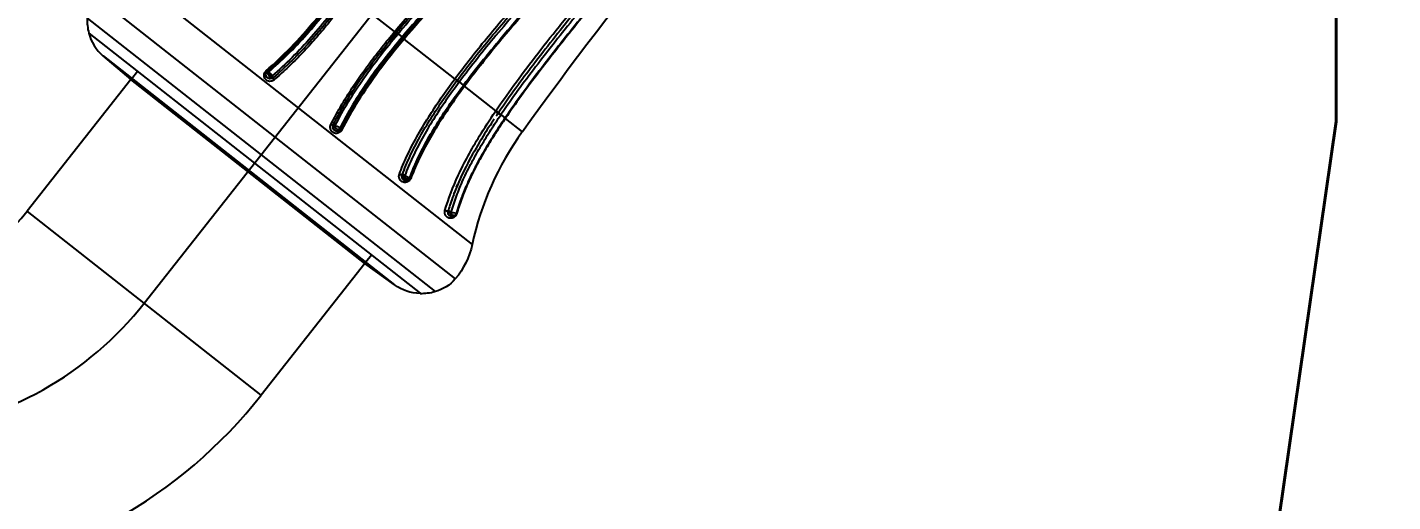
# Model space of a CAD drawing. Header units: millimetres. Extents: x 1145859089 to 1147511753, y -1047484727 to -1047247487.
# Drawn here: x 1146994758.3 to 1146994914.2, y -1047434173.3 to -1047434119.1 of the extents above; entities that cross this region are included whole.
import ezdxf
from ezdxf.xclip import XClip

# ---------------------------------------------------------------- set-up
doc = ezdxf.new("R2010")
doc.units = ezdxf.units.MM
doc.header["$LTSCALE"] = 100
doc.header["$MEASUREMENT"] = 0
doc.header["$XCLIPFRAME"] = 2
doc.linetypes.add('단지배치도$0$CENTER', pattern=[31, 30, -0.5, 0, -0.5])
doc.layers.get('0').update_dxf_attribs({"linetype": 'CONTINUOUS'})
for name, color, linetype in [('XREF', 135, 'CONTINUOUS'), ('단지배치도$0$S240910', 33, 'CONTINUOUS'), ('단지배치도$0$W240910', 135, 'CONTINUOUS')]:
    doc.layers.add(name, color=color, linetype=linetype)
doc.styles.add('단지배치도$0$WS1', font='romans.shx', dxfattribs={"width": 0.8, "bigfont": 'whgtxt.shx'})

# ---------------------------------------------------------------- blocks, each defined once
blk = doc.blocks.new('단지배치도$0$zw$9902')
at = {"layer": '단지배치도$0$W240910', "linetype": '단지배치도$0$CENTER', "ltscale": 20}
blk.add_line((65032.43, -62781.32), (65324.2, -62410.3), dxfattribs=at)
at = {"layer": '단지배치도$0$W240910', "linetype": 'ByBlock', "ltscale": 20}
for p, q in [((65030.11, -62743.35), (65069.88, -62774.62)), ((65026.76, -62746.14), (65067.95, -62778.53)), ((65061.02, -62750.27), (65055.86, -62746.21)), ((65025.89, -62748.74), (65065.63, -62779.99)), ((65061.02, -62750.27), (65061.04, -62750.25)), ((65026.09, -62750.44), (65063.93, -62780.19)), ((65061.41, -62750.52), (65061.42, -62750.53)), ((65061.87, -62750.92), (65061.88, -62750.9)), ((65067.89, -62755.68), (65062.11, -62751.13)), ((65027.71, -62753.05), (65030.91, -62755.75)), ((65027.72, -62753.05), (65061.01, -62779.23)), ((65031, -62755.63), (65031.65, -62754.81)), ((65030.91, -62755.75), (65019.07, -62770.81)), ((65057.63, -62776.77), (65030.91, -62755.75)), ((65067.88, -62755.7), (65067.89, -62755.68)), ((65068.13, -62755.88), (65068.15, -62755.85)), ((65068.41, -62756.03), (65068.38, -62756.06)), ((65068.41, -62756.02), (65068.42, -62756.04)), ((65068.87, -62756.42), (65068.88, -62756.4)), ((65068.88, -62756.4), (65068.89, -62756.4)), ((65068.95, -62756.45), (65068.93, -62756.47)), ((65068.93, -62756.47), (65068.93, -62756.47)), ((65068.93, -62756.47), (65068.93, -62756.47)), ((65072.56, -62759.35), (65068.98, -62756.53)), ((65077.12, -62755.39), (65076.91, -62755.66)), ((65072.53, -62759.4), (65072.56, -62759.35)), ((65072.83, -62759.6), (65072.86, -62759.56)), ((65073.16, -62759.76), (65073.13, -62759.81)), ((65073.16, -62759.76), (65073.18, -62759.78)), ((65073.68, -62760.17), (65073.66, -62760.21)), ((65073.66, -62760.21), (65075.6, -62761.74)), ((65045.79, -62791.83), (65019.07, -62770.81)), ((65057.63, -62776.77), (65045.79, -62791.83)), ((65061.01, -62779.23), (65057.63, -62776.77)), ((65058.37, -62775.83), (65057.73, -62776.65))]:
    blk.add_line(p, q, dxfattribs=at)
for centre, radius, start, end in [((65489.72, -63059.67), 510.15, 137.8894, 144.2669), ((65032.56, -62748.82), 6.67, 179.3121, 194.0621), ((62502.61, -66007.73), 4142.09, 51.84702, 51.8473), ((62506.76, -66005.8), 4138, 51.87539, 51.87567), ((62506.42, -66002.95), 4135.97, 51.84704, 51.84732), ((62510.36, -66001.29), 4132.23, 51.87542, 51.8757), ((62510.23, -65998.18), 4129.87, 51.84705, 51.84733), ((62512.89, -65998.13), 4128.18, 51.87542, 51.8757), ((62513.81, -65993.68), 4124.11, 51.84707, 51.84735), ((62517.53, -65992.29), 4120.72, 51.87547, 51.87575), ((62517.39, -65989.19), 4118.37, 51.84708, 51.84736), ((62519.28, -65986.82), 4115.34, 51.84708, 51.84736), ((62522.57, -65985.96), 4112.64, 51.8755, 51.87578), ((62522.04, -65983.38), 4110.93, 51.84711, 51.84739), ((62524.1, -65980.78), 4107.61, 51.84709, 51.84737), ((62533.8, -65971.76), 4094.53, 51.87556, 51.87584), ((62527.27, -65976.81), 4102.53, 51.84712, 51.8474), ((62514.23, -65993.45), 4123.67, 51.84714, 51.84742), ((62537.54, -65967.09), 4088.55, 51.87556, 51.87584), ((62583.88, -65904.85), 4010.97, 51.84708, 51.84736), ((62524.14, -65980.94), 4107.71, 51.84721, 51.84749), ((62363.03, -66189.61), 4371.34, 51.87608, 51.87634), ((62578.16, -65912.21), 4020.3, 51.84693, 51.84722), ((62930.99, -65463.06), 3449.14, 51.84627, 51.84661), ((62428.36, -66103.11), 4262.96, 51.84811, 51.84837), ((58140.46, -71572.83), 11213.06, 51.883891, 51.883981), ((62896.57, -65506.74), 3504.75, 51.84399, 51.84436), ((63126.45, -65214.87), 3133.22, 51.85144, 51.85207), ((59885.01, -69342.88), 8381.78, 51.856399, 51.856711), ((65046.82, -62755.18), 0.5, 130.1826, 310.1854), ((65222.06, -62561.28), 248.06, 231.7322, 231.7369), ((65221.73, -62561.72), 247.51, 231.7322, 231.7369), ((65221.25, -62562.37), 246.71, 231.732, 231.7368), ((65220.83, -62562.74), 246.15, 231.7601, 231.7649), ((65220.51, -62563.37), 245.46, 231.7319, 231.7367), ((65220.01, -62563.84), 244.79, 231.76, 231.7648), ((65219.68, -62564.29), 244.22, 231.76, 231.7648), ((65219.22, -62564.92), 243.44, 231.7599, 231.7647), ((65218.78, -62565.31), 242.86, 231.7882, 231.7929), ((65218.45, -62565.95), 242.16, 231.7598, 231.7646), ((65217.98, -62566.39), 241.52, 231.7881, 231.7929), ((65217.66, -62566.83), 240.98, 231.7881, 231.7929), ((65217.22, -62567.42), 240.24, 231.788, 231.7929), ((65216.56, -62568.29), 239.15, 231.788, 231.7928), ((65216.45, -62568.47), 238.95, 231.788, 231.7928), ((65216.87, -62567.78), 239.75, 231.8164, 231.8212), ((65215.43, -62569.83), 237.25, 231.7879, 231.7928), ((65212.33, -62573.62), 232.35, 231.8163, 231.8213), ((65215.45, -62569.67), 237.38, 231.8164, 231.8212), ((65224.59, -62558.09), 252.13, 231.8166, 231.8211), ((65211.68, -62574.35), 231.37, 231.8447, 231.8497), ((65191.24, -62600.57), 198.13, 231.8158, 231.8218), ((65219.69, -62564.21), 244.29, 231.8461, 231.8507), ((65465.51, -62251.27), 642.24, 231.85077, 231.85233), ((65192.52, -62598.89), 200.24, 231.8411, 231.8476), ((65178.95, -62616.17), 178.27, 231.8465, 231.8576), ((65362.58, -62382.21), 475.68, 231.8669, 231.8723), ((65065.48, -62760.78), 5.52, 52.0683, 52.1843), ((65067.78, -62757.84), 1.78, 51.8429, 52.0122), ((65067.73, -62757.91), 1.88, 51.9638, 52.2201), ((65066.52, -62759.41), 3.82, 51.7818, 51.8559), ((65066.64, -62759.28), 3.65, 51.7808, 51.8569), ((65066.77, -62759.1), 3.42, 51.6586, 51.7383), ((65066.04, -62760.02), 4.58, 51.5006, 51.5494), ((65068.06, -62757.48), 1.33, 51.3348, 51.5251), ((65067.77, -62757.86), 1.81, 51.6166, 51.7508), ((65066.96, -62758.86), 3.12, 51.6527, 51.7379), ((65067.13, -62758.64), 2.85, 51.3939, 51.4849), ((65067.29, -62758.44), 2.59, 51.3787, 51.4758), ((65068.05, -62757.5), 1.35, 51.1795, 51.3563), ((65068.24, -62757.27), 1.06, 50.9623, 51.1676), ((65068.1, -62757.44), 1.28, 51.0019, 51.1779), ((65067.44, -62758.26), 2.35, 51.3642, 51.4683), ((65067.59, -62758.06), 2.1, 51.0674, 51.1796), ((65067.74, -62757.88), 1.87, 51.0365, 51.158), ((65068.49, -62756.96), 0.66, 50.109, 50.3947), ((65068.41, -62757.05), 0.777, 50.3702, 50.626), ((65068.34, -62757.14), 0.894, 50.6032, 50.8371), ((65068.56, -62756.88), 0.549, 49.8148, 50.1395), ((65067.88, -62757.71), 1.65, 50.8506, 50.9826), ((65068.01, -62757.55), 1.45, 50.8048, 50.9493), ((65068.13, -62757.4), 1.25, 50.4188, 50.5774), ((65068.78, -62756.63), 0.221, 48.311, 48.9123), ((65068.73, -62756.68), 0.288, 48.6356, 49.1422), ((65068.68, -62756.74), 0.362, 49.0775, 49.508), ((65068.63, -62756.8), 0.448, 49.6706, 50.0442), ((65068.84, -62756.56), 0.122, 46.8993, 47.8041), ((65068.81, -62756.59), 0.167, 47.424, 48.1571), ((65068.24, -62757.26), 1.07, 50.3379, 50.5139), ((65068.35, -62757.14), 0.909, 50.2473, 50.4433), ((65068.44, -62757.02), 0.763, 49.754, 49.9742), ((65068.53, -62756.92), 0.63, 49.5896, 49.837), ((65068.93, -62756.47), 0.000478, 353.9309, 37.8873), ((65068.93, -62756.47), 0.00159, 20.0159, 39.2148), ((65068.93, -62756.48), 0.00471, 31.2832, 40.0254), ((65068.92, -62756.48), 0.0105, 37.2894, 42.2467), ((65068.91, -62756.49), 0.0206, 40.9027, 43.9808), ((65068.9, -62756.5), 0.0356, 42.8788, 44.9925), ((65068.89, -62756.51), 0.0573, 44.6359, 46.1548), ((65068.87, -62756.53), 0.0848, 45.8934, 47.0533), ((65068.61, -62756.83), 0.509, 49.4212, 49.7073), ((65068.68, -62756.74), 0.397, 48.7022, 49.039), ((65068.73, -62756.68), 0.316, 48.6689, 49.0561), ((65068.77, -62756.64), 0.257, 47.7311, 48.1595), ((65068.82, -62756.58), 0.175, 47.2134, 47.7797), ((65068.87, -62756.52), 0.103, 46.1331, 46.9798), ((65068.88, -62756.51), 0.0861, 45.2372, 46.1072), ((65068.84, -62756.56), 0.157, 45.2229, 45.6168), ((65068.92, -62756.47), 0.0318, 40.6076, 42.312), ((65068.94, -62756.46), 0.00819, 30.7453, 36.8529), ((65068.94, -62756.46), 0.00597, 21.545, 29.5753), ((65247.55, -62539.14), 281.22, 231.6801, 231.6843), ((65246.15, -62540.74), 279.1, 231.7071, 231.7114), ((65244.98, -62542.24), 277.2, 231.7069, 231.7112), ((65243.69, -62543.92), 275.08, 231.7065, 231.7109), ((65242.45, -62545.53), 273.05, 231.7063, 231.7106), ((65241.24, -62547.09), 271.08, 231.706, 231.7104), ((65239.92, -62548.59), 269.07, 231.7334, 231.7378), ((65238.84, -62550.21), 267.14, 231.7054, 231.7098), ((65237.51, -62551.72), 265.13, 231.733, 231.7374), ((65236.31, -62553.28), 263.16, 231.7328, 231.7373), ((65235.05, -62554.9), 261.11, 231.7325, 231.737), ((65233.95, -62556.13), 259.46, 231.7604, 231.7649), ((65232.66, -62558.01), 257.19, 231.7321, 231.7366), ((65231.2, -62559.69), 254.96, 231.7601, 231.7647), ((65230.33, -62560.83), 253.53, 231.76, 231.7645), ((65230.06, -62561.2), 253.07, 231.7598, 231.7644), ((65227.62, -62564.32), 249.11, 231.7596, 231.7643), ((65223.74, -62569.28), 242.81, 231.7596, 231.7643), ((65226.24, -62565.95), 246.98, 231.7879, 231.7925), ((65234.84, -62555.06), 260.85, 231.7878, 231.7921), ((65221.05, -62572.8), 238.38, 231.7594, 231.7642), ((65198.97, -62600.69), 202.81, 231.788, 231.7938), ((65227.44, -62564.36), 248.97, 231.8166, 231.821), ((65477.23, -62247.35), 652.56, 231.78506, 231.78658), ((65198.63, -62601.06), 202.31, 231.8157, 231.822), ((65183.98, -62619.82), 178.51, 231.7965, 231.8074), ((65365.86, -62388.51), 472.76, 231.8161, 231.8215), ((65103.56, -62781.87), 34.46, 144.2408, 167.8497), ((65001.77, -62757.21), 22, 231.8188, 321.8188), ((65063.98, -62773.53), 6.67, 269.5756, 284.3256), ((65001.77, -62757.21), 56, 231.8188, 321.8188)]:
    blk.add_arc(centre, radius, start, end, dxfattribs=at)
at = {"layer": '단지배치도$0$W240910', "linetype": '단지배치도$0$CENTER', "ltscale": 20}
blk.add_arc((65001.77, -62757.21), 39, 231.8188, 321.8188, dxfattribs=at)
at = {"layer": '단지배치도$0$W240910', "linetype": 'ByBlock', "ltscale": 20}
for points in [[(65061.04, -62750.25), (65062.26, -62748.77), (65064.99, -62745.69), (65069.9, -62740.66), (65075.71, -62735.16), (65082.62, -62729.03), (65088.77, -62723.79), (65094.18, -62719.11), (65098.9, -62714.83), (65101.59, -62712.2), (65102.82, -62710.95)], [(65061.22, -62750.39), (65062.45, -62748.91), (65065.19, -62745.8), (65070.09, -62740.79), (65075.96, -62735.26), (65082.76, -62729.28), (65088.78, -62724.15), (65094.26, -62719.42), (65099.07, -62715.08), (65101.8, -62712.43), (65103.04, -62711.17)], [(65103.74, -62711.75), (65102.51, -62713), (65099.83, -62715.61), (65095.1, -62719.87), (65089.68, -62724.53), (65083.53, -62729.75), (65076.57, -62735.86), (65070.75, -62741.34), (65065.83, -62746.36), (65063.1, -62749.43), (65061.88, -62750.9)], [(65067.89, -62755.68), (65068.91, -62754.31), (65071.16, -62751.43), (65075.15, -62746.73), (65079.8, -62741.55), (65085.1, -62735.91), (65091.31, -62729.49), (65097.12, -62723.55), (65102.12, -62718.35), (65105.02, -62715.2), (65106.35, -62713.72)], [(65107.42, -62714.6), (65106.1, -62716.08), (65103.22, -62719.21), (65098.19, -62724.44), (65092.44, -62730.32), (65086.16, -62736.81), (65080.82, -62742.49), (65076.2, -62747.64), (65072.22, -62752.32), (65069.99, -62755.18), (65068.98, -62756.53)], [(65072.56, -62759.35), (65073.2, -62758.41), (65074.59, -62756.44), (65077.02, -62753.21), (65079.77, -62749.71), (65082.87, -62745.88), (65086.36, -62741.69), (65090.26, -62737.1), (65094.71, -62731.93), (65099.76, -62726.13), (65104.66, -62720.53), (65107.49, -62717.23), (65108.81, -62715.66)], [(65077.4, -62734.02), (65071.54, -62739.29), (65065.85, -62744.8), (65060.83, -62750.87)], [(65055.7, -62746.05), (65053.08, -62749.59), (65050.24, -62752.93), (65047.14, -62755.55)], [(65053.22, -62747.66), (65051.7, -62749.59), (65050.11, -62751.41), (65048.43, -62753.05)], [(65061.02, -62750.27), (65061.1, -62750.34), (65061.2, -62750.41), (65061.2, -62750.41)], [(65061.04, -62750.25), (65061.12, -62750.32), (65061.21, -62750.39), (65061.22, -62750.39)], [(65061.2, -62750.42), (65061.21, -62750.41), (65061.22, -62750.4), (65061.22, -62750.39)], [(65026.09, -62750.44), (65026.34, -62751.45), (65026.92, -62752.38), (65027.71, -62753.05)], [(65062, -62751.01), (65062, -62751.02), (65061.99, -62751.02), (65061.98, -62751.03)], [(65055.95, -62759.41), (65057.14, -62757.36), (65058.54, -62755.35), (65060.07, -62753.39)], [(65047.25, -62755.79), (65047.17, -62755.86), (65047.01, -62755.95), (65046.74, -62755.98), (65046.5, -62755.91), (65046.28, -62755.77), (65046.13, -62755.54), (65046.08, -62755.26), (65046.16, -62754.94), (65046.28, -62754.79), (65046.35, -62754.73)], [(65046.5, -62754.79), (65046.33, -62754.94), (65046.25, -62755.2), (65046.32, -62755.28)], [(65061.56, -62766.57), (65061.81, -62765.9), (65062.39, -62764.53), (65063.49, -62762.32), (65064.86, -62760.11), (65066.31, -62757.84), (65067.35, -62756.4), (65067.88, -62755.7)], [(65061.88, -62766.64), (65062.15, -62765.93), (65062.75, -62764.5), (65063.87, -62762.32), (65065.15, -62760.17), (65066.58, -62758.01), (65067.6, -62756.59), (65068.13, -62755.88)], [(65068.38, -62756.06), (65067.87, -62756.75), (65066.87, -62758.15), (65065.42, -62760.32), (65064.12, -62762.51), (65063.04, -62764.63), (65062.45, -62766.02), (65062.19, -62766.71)], [(65062.76, -62766.92), (65063, -62766.29), (65063.55, -62764.97), (65064.63, -62762.83), (65065.93, -62760.64), (65067.37, -62758.49), (65068.36, -62757.1), (65068.87, -62756.42)], [(65068.98, -62756.53), (65068.48, -62757.21), (65067.5, -62758.59), (65066.06, -62760.75), (65064.76, -62762.93), (65063.67, -62765.07), (65063.11, -62766.41), (65062.86, -62767.06)], [(65067.88, -62755.7), (65067.9, -62755.72), (65067.95, -62755.76), (65068.04, -62755.82), (65068.11, -62755.87), (65068.13, -62755.88), (65068.13, -62755.88)], [(65068.38, -62756.06), (65068.36, -62756.04), (65068.31, -62756), (65068.21, -62755.93), (65068.15, -62755.89), (65068.13, -62755.88), (65068.13, -62755.88)], [(65068.93, -62756.47), (65068.81, -62756.64), (65068.69, -62756.8), (65068.57, -62756.96)], [(65062.99, -62766.55), (65064.32, -62763.17), (65066.35, -62760.01), (65068.57, -62756.96)], [(65072.83, -62759.6), (65072.68, -62759.83), (65072.53, -62760.05), (65072.39, -62760.27)], [(65072.53, -62759.4), (65072.55, -62759.41), (65072.59, -62759.43), (65072.67, -62759.49), (65072.76, -62759.55), (65072.82, -62759.59), (65072.83, -62759.6), (65072.83, -62759.6)], [(65073.13, -62759.81), (65073.11, -62759.8), (65073.07, -62759.77), (65072.99, -62759.72), (65072.9, -62759.66), (65072.84, -62759.61), (65072.83, -62759.6), (65072.83, -62759.6)], [(65072.86, -62759.56), (65072.88, -62759.53), (65072.91, -62759.5), (65072.93, -62759.46)], [(65054.99, -62761.52), (65054.96, -62761.56), (65054.91, -62761.64), (65054.81, -62761.75), (65054.69, -62761.83), (65054.55, -62761.89), (65054.4, -62761.92), (65054.26, -62761.91), (65054.12, -62761.88), (65054, -62761.82), (65053.9, -62761.74), (65053.81, -62761.65), (65053.74, -62761.55), (65053.69, -62761.43), (65053.66, -62761.3), (65053.66, -62761.16), (65053.68, -62761.03), (65053.72, -62760.94), (65053.74, -62760.9)], [(65073.63, -62760.2), (65073.13, -62760.94), (65072.64, -62761.69), (65072.18, -62762.45)], [(65072.7, -62759.79), (65072.7, -62759.79), (65072.7, -62759.79), (65072.7, -62759.79)], [(65073.63, -62760.2), (65073.64, -62760.2), (65073.64, -62760.2), (65073.66, -62760.21)], [(65073.68, -62760.17), (65073.67, -62760.17), (65073.66, -62760.16), (65073.66, -62760.16)], [(65054.26, -62761.63), (65054.51, -62761.75), (65054.82, -62761.62), (65054.9, -62761.35)], [(65054.83, -62761.49), (65054.71, -62761.64), (65054.53, -62761.71), (65054.34, -62761.66)], [(65071.47, -62761.67), (65071.48, -62761.66), (65071.48, -62761.65), (65071.49, -62761.65)], [(65062.86, -62767.06), (65062.85, -62767.09), (65062.81, -62767.16), (65062.74, -62767.27), (65062.64, -62767.37), (65062.51, -62767.45), (65062.36, -62767.5), (65062.19, -62767.52), (65062.03, -62767.5), (65061.88, -62767.44), (65061.75, -62767.35), (65061.66, -62767.25), (65061.59, -62767.14), (65061.54, -62767.03), (65061.52, -62766.91), (65061.51, -62766.79), (65061.53, -62766.67), (65061.55, -62766.6), (65061.56, -62766.57)], [(65061.56, -62766.57), (65061.59, -62766.59), (65061.65, -62766.62), (65061.76, -62766.65), (65061.84, -62766.66), (65061.87, -62766.65), (65061.88, -62766.64)], [(65062.19, -62766.71), (65062.17, -62766.69), (65062.11, -62766.66), (65062, -62766.63), (65061.91, -62766.62), (65061.88, -62766.63), (65061.88, -62766.64)], [(65062.12, -62767.26), (65062.2, -62767.31), (65062.3, -62767.32), (65062.39, -62767.31)], [(65062.19, -62766.71), (65062.18, -62766.75), (65062.17, -62766.82), (65062.19, -62766.93), (65062.25, -62767.03), (65062.35, -62767.1), (65062.47, -62767.12), (65062.59, -62767.1), (65062.7, -62767.03), (65062.74, -62766.97), (65062.76, -62766.92)], [(65062.76, -62766.92), (65062.8, -62766.95), (65062.82, -62766.98), (65062.81, -62766.99)], [(65062.86, -62767.06), (65062.83, -62767.03), (65062.81, -62767.01), (65062.81, -62766.99)], [(65067.79, -62768.82), (65067.84, -62768.67), (65067.9, -62768.52), (65067.97, -62768.38)], [(65066.77, -62770.73), (65066.79, -62770.74), (65066.84, -62770.76), (65066.93, -62770.79), (65067.03, -62770.82), (65067.1, -62770.82), (65067.13, -62770.82), (65067.13, -62770.81)], [(65067.49, -62770.89), (65067.47, -62770.88), (65067.42, -62770.86), (65067.33, -62770.83), (65067.23, -62770.81), (65067.16, -62770.8), (65067.13, -62770.8), (65067.13, -62770.81)], [(65067.8, -62771.4), (65067.79, -62771.42), (65067.77, -62771.42), (65067.75, -62771.43)], [(65067.78, -62771.42), (65067.78, -62771.42), (65067.78, -62771.42), (65067.78, -62771.42)], [(65067.9, -62771.36), (65067.93, -62771.34), (65067.95, -62771.32), (65067.98, -62771.29)], [(65067.98, -62771.29), (65068.03, -62771.24), (65068.07, -62771.17), (65068.09, -62771.09)], [(65067.99, -62771.27), (65067.99, -62771.28), (65068, -62771.27), (65068, -62771.26)], [(65068.07, -62771.07), (65068.08, -62771.07), (65068.09, -62771.08), (65068.09, -62771.09)], [(65068.11, -62771.1), (65068.09, -62771.1), (65068.09, -62771.09), (65068.07, -62771.14)], [(65068.09, -62771.09), (65068.09, -62771.09), (65068.09, -62771.09), (65068.09, -62771.09)], [(65069.88, -62774.62), (65069.57, -62776.06), (65068.9, -62777.42), (65067.95, -62778.53)], [(65063.93, -62780.2), (65062.89, -62780.19), (65061.85, -62779.85), (65061.01, -62779.23)], [(65067.95, -62778.53), (65067.36, -62779.25), (65066.53, -62779.76), (65065.63, -62779.99)]]:
    blk.add_open_spline(points, degree=3, dxfattribs=at)
for points, knots in [([(65061.41, -62750.52), (65062.18, -62749.61), (65063.75, -62747.81), (65065.64, -62745.76), (65067.15, -62744.18), (65068.11, -62743.17), (65069.21, -62742.01), (65070.2, -62741.03), (65071.78, -62739.51), (65073.49, -62737.84), (65075.82, -62735.67), (65077.9, -62733.81), (65080.58, -62731.44), (65083.61, -62728.84), (65087.89, -62725.28), (65092.13, -62721.66), (65097.52, -62716.92), (65101.02, -62713.65), (65103.26, -62711.38)], [0, 0, 0, 0, 0.00358646, 0.00717408, 0.00837018, 0.01016459, 0.01136112, 0.01315603, 0.01435255, 0.01794134, 0.02033367, 0.02392197, 0.02631405, 0.03109772, 0.03588131, 0.04306007, 0.04784982, 0.05742538, 0.05742538, 0.05742538, 0.05742538]), ([(65103.8, -62711.82), (65100.53, -62715.14), (65093.44, -62721.55), (65082.39, -62730.84), (65071.64, -62740.5), (65065.01, -62747.42), (65062, -62751.01)], [0.154115, 0.154115, 0.154115, 0.154115, 3.463779, 6.927556, 10.391333, 13.712636, 13.712636, 13.712636, 13.712636]), ([(65103.92, -62711.82), (65101.41, -62714.39), (65094.38, -62720.91), (65085.2, -62728.58), (65073.58, -62738.91), (65066.72, -62745.61), (65062.11, -62751.13)], [0, 0, 0, 0, 0.01079142, 0.02877256, 0.03596339, 0.05753197, 0.05753197, 0.05753197, 0.05753197]), ([(65106.84, -62714.2), (65103.84, -62717.55), (65099.02, -62722.57), (65092.45, -62729.27), (65085.65, -62736.26), (65078.96, -62743.35), (65072.67, -62750.55), (65069.75, -62754.22), (65068.41, -62756.02)], [0, 0, 0, 0, 0.237507, 0.366256, 0.495006, 0.752506, 0.881256, 1, 1, 1, 1]), ([(65068.16, -62755.85), (65069.17, -62754.47), (65071.44, -62751.57), (65075.46, -62746.85), (65080.16, -62741.64), (65085.47, -62735.99), (65091.76, -62729.51), (65097.46, -62723.69), (65101.84, -62719.13), (65104.27, -62716.52), (65105.18, -62715.52)], [0, 0, 0, 0, 0.125, 0.25, 0.375, 0.5, 0.625, 0.75, 0.875, 0.9566452, 0.9566452, 0.9566452, 0.9566452]), ([(65107.32, -62714.57), (65106.2, -62715.82), (65103.93, -62718.27), (65100.48, -62721.9), (65097.56, -62724.86), (65095.25, -62727.23), (65093.51, -62729), (65091.82, -62730.82), (65090.11, -62732.62), (65088.38, -62734.41), (65086.08, -62736.78), (65083.23, -62739.78), (65079.89, -62743.37), (65076.65, -62746.98), (65073.76, -62750.33), (65071.16, -62753.47), (65069.63, -62755.41), (65068.88, -62756.4)], [0, 0, 0, 0, 0.00501719, 0.0100368, 0.01501446, 0.01750225, 0.0199892, 0.02247745, 0.0249658, 0.0274546, 0.02994354, 0.03491969, 0.03989655, 0.04469579, 0.04949674, 0.0532116, 0.05692622, 0.05692622, 0.05692622, 0.05692622]), ([(65107.36, -62714.6), (65104.26, -62718.07), (65097.69, -62724.93), (65087.64, -62735.12), (65077.84, -62745.54), (65071.69, -62752.74), (65068.95, -62756.45)], [0.124832, 0.124832, 0.124832, 0.124832, 3.005227, 6.010453, 9.015679, 11.897113, 11.897113, 11.897113, 11.897113]), ([(65109.35, -62716.17), (65108.03, -62717.74), (65105.1, -62721.14), (65100.55, -62726.36), (65095.74, -62731.85), (65090.98, -62737.39), (65086.25, -62742.95), (65081.61, -62748.57), (65077.2, -62754.14), (65074.42, -62757.91), (65073.16, -62759.76)], [0, 0, 0, 0, 0.108757, 0.237507, 0.366257, 0.495007, 0.623756, 0.752506, 0.881256, 1, 1, 1, 1]), ([(65109.83, -62716.55), (65107.55, -62719.24), (65103.67, -62723.71), (65098.22, -62729.92), (65094.35, -62734.39), (65090.51, -62738.87), (65086.69, -62743.37), (65082.18, -62748.83), (65077.78, -62754.38), (65074.97, -62758.18), (65073.64, -62760.14)], [0, 0, 0, 0, 0.0106341, 0.0177242, 0.0248147, 0.02835993, 0.03545103, 0.04254223, 0.0496341, 0.0567277, 0.0567277, 0.0567277, 0.0567277]), ([(65109.85, -62716.56), (65108.02, -62718.72), (65106.17, -62720.86), (65101.82, -62725.86), (65099.33, -62728.7), (65094.37, -62734.41), (65091.91, -62737.27), (65087.03, -62743.02), (65084.61, -62745.92), (65077.94, -62754.16), (65075.51, -62757.44), (65073.66, -62760.16)], [0, 0, 0, 0, 0.135049, 0.135049, 0.3150477, 0.3150477, 0.4948189, 0.4948189, 0.674471, 0.674471, 0.9999999, 0.9999999, 0.9999999, 0.9999999]), ([(65095.89, -62732.69), (65094.36, -62734.45), (65091.27, -62738.05), (65086.65, -62743.5), (65082.82, -62748.14), (65079.81, -62751.91), (65077.59, -62754.77), (65075.53, -62757.52), (65074.25, -62759.33), (65073.68, -62760.17)], [227.43525, 227.43525, 227.43525, 227.43525, 298.02339, 371.0962, 444.16901, 480.70542, 517.24182, 553.77823, 584.57929, 584.57929, 584.57929, 584.57929]), ([(65046.35, -62754.73), (65047.29, -62753.93), (65049.17, -62752.16), (65051.9, -62749.09), (65053.82, -62746.65), (65054.77, -62745.36)], [0, 0, 0, 0, 0.333333, 0.666667, 1, 1, 1, 1]), ([(65046.5, -62754.79), (65046.98, -62754.39), (65047.94, -62753.55), (65049.35, -62752.14), (65050.76, -62750.62), (65052.16, -62748.99), (65053.55, -62747.27), (65054.45, -62746.06), (65054.9, -62745.46)], [0.0000002, 0.0000002, 0.0000002, 0.0000002, 0.1666667, 0.3333333, 0.5, 0.6666667, 0.8333333, 1, 1, 1, 1]), ([(65046.65, -62754.86), (65047.38, -62754.25), (65048.85, -62752.89), (65051.71, -62749.86), (65053.74, -62747.29), (65055.03, -62745.54)], [0, 0, 0, 0, 0.237515, 0.495013, 1, 1, 1, 1]), ([(65084.23, -62744.84), (65083.26, -62746.01), (65080.76, -62749.07), (65076.94, -62753.9), (65074.17, -62757.64), (65072.93, -62759.47)], [1.479131, 1.479131, 1.479131, 1.479131, 6.879705, 15.539035, 23.391415, 23.391415, 23.391415, 23.391415]), ([(65055.52, -62745.89), (65054.24, -62747.64), (65051.53, -62751.05), (65048.59, -62754.01), (65047.04, -62755.32)], [0, 0, 0, 0, 0.495012, 1, 1, 1, 1]), ([(65055.86, -62746.21), (65055.4, -62746.84), (65054.47, -62748.06), (65053.06, -62749.83), (65051.62, -62751.5), (65050.17, -62753.07), (65048.7, -62754.51), (65047.73, -62755.38), (65047.25, -62755.79)], [0, 0, 0, 0, 0.166667, 0.333333, 0.5, 0.666667, 0.833333, 1, 1, 1, 1]), ([(65053.74, -62760.9), (65054.02, -62760.33), (65054.64, -62759.18), (65055.7, -62757.42), (65056.88, -62755.64), (65058.17, -62753.85), (65059.55, -62752.06), (65060.52, -62750.86), (65061.02, -62750.27)], [0, 0, 0, 0, 0.166667, 0.333333, 0.5, 0.666667, 0.833333, 1, 1, 1, 1]), ([(65053.99, -62760.94), (65053.99, -62760.94), (65054.96, -62759.01), (65057.23, -62755.36), (65059.86, -62752.01), (65061.22, -62750.39)], [0.03183, 0.03183, 0.03183, 0.03183, 0.031853, 1.642318, 3.252109, 3.252109, 3.252109, 3.252109]), ([(65061.2, -62750.42), (65061.17, -62750.46), (65061.13, -62750.51), (65061.05, -62750.6), (65060.99, -62750.67), (65060.94, -62750.74), (65060.9, -62750.78), (65060.88, -62750.81), (65060.86, -62750.84), (65060.84, -62750.86), (65060.83, -62750.87)], [0, 0, 0, 0, 0.22699, 0.3889, 0.582938, 0.730808, 0.832606, 0.888433, 0.934933, 1, 1, 1, 1]), ([(65060.83, -62750.87), (65060.84, -62750.85), (65060.86, -62750.83), (65060.91, -62750.78), (65060.96, -62750.73), (65061.01, -62750.68), (65061.05, -62750.63), (65061.1, -62750.56), (65061.15, -62750.49), (65061.18, -62750.44), (65061.2, -62750.42), (65061.2, -62750.42)], [0.0018784284, 0.0018784284, 0.0018784284, 0.0018784284, 0.0019297698, 0.002005747, 0.0020825088, 0.002160196, 0.002212079, 0.0022897903, 0.0024050783, 0.0024640756, 0.0024834103, 0.0024834103, 0.0024834103, 0.0024834103]), ([(65054.25, -62760.99), (65055.15, -62759.17), (65057.34, -62755.62), (65060.02, -62752.18), (65061.41, -62750.52)], [0, 0, 0, 0, 0.504988, 1, 1, 1, 1]), ([(65061.87, -62750.92), (65060.47, -62752.59), (65057.82, -62755.97), (65055.67, -62759.49), (65054.79, -62761.26)], [0, 0, 0, 0, 0.504988, 1, 1, 1, 1]), ([(65062.11, -62751.13), (65061.07, -62752.37), (65059.14, -62754.82), (65056.79, -62758.22), (65055.53, -62760.43), (65054.99, -62761.52)], [0, 0, 0, 0, 0.333333, 0.666667, 1, 1, 1, 1]), ([(65061.98, -62751.03), (65061.5, -62751.61), (65060.85, -62752.4), (65060.23, -62753.19), (65060.07, -62753.39)], [0, 0, 0, 0, 0.1666667, 0.2254814, 0.2254814, 0.2254814, 0.2254814]), ([(65061.41, -62750.52), (65061.38, -62750.56), (65061.32, -62750.64), (65061.21, -62750.75), (65061.1, -62750.84), (65060.99, -62750.92), (65060.9, -62751), (65060.8, -62751.02), (65060.77, -62751.09), (65060.75, -62751.17), (65060.7, -62751.14), (65060.7, -62751.1), (65060.66, -62751.12), (65060.63, -62751.15), (65060.6, -62751.18), (65060.58, -62751.21), (65060.55, -62751.24), (65060.57, -62751.23), (65060.58, -62751.22), (65060.59, -62751.21), (65060.6, -62751.19), (65060.61, -62751.18), (65060.62, -62751.17), (65060.63, -62751.16), (65060.65, -62751.14), (65060.66, -62751.13), (65060.66, -62751.12), (65060.67, -62751.11), (65060.67, -62751.1), (65060.68, -62751.09), (65060.67, -62751.09), (65060.66, -62751.1), (65060.65, -62751.1), (65060.65, -62751.11), (65060.64, -62751.11), (65060.62, -62751.12), (65060.64, -62751.1), (65060.65, -62751.08), (65060.67, -62751.06), (65060.68, -62751.05), (65060.71, -62751.02), (65060.74, -62750.98), (65060.79, -62750.92), (65060.81, -62750.89), (65060.83, -62750.87)], [0, 0, 0, 0, 0.000151141, 0.000300444, 0.000445505, 0.000589915, 0.000710845, 0.000804712, 0.000883488, 0.000949823, 0.001002162, 0.001044765, 0.001080165, 0.001129801, 0.001178754, 0.001214324, 0.001248425, 0.001262496, 0.001280214, 0.001297052, 0.001313964, 0.001331035, 0.00134815, 0.001364681, 0.001381165, 0.001397125, 0.001412902, 0.001423161, 0.001433109, 0.001448252, 0.0014598, 0.001474726, 0.001481671, 0.001488594, 0.001502294, 0.001532929, 0.00155102, 0.001576837, 0.001609054, 0.001625263, 0.001641466, 0.001715014, 0.001785757, 0.00185288, 0.00185288, 0.00185288, 0.00185288]), ([(65061.98, -62751.03), (65061.98, -62751.02), (65061.96, -62751), (65061.9, -62750.95), (65061.87, -62750.92)], [0.2569313, 0.2569313, 0.2569313, 0.2569313, 0.5147439, 0.7737299, 0.7737299, 0.7737299, 0.7737299]), ([(65061.88, -62750.9), (65061.92, -62750.92), (65061.98, -62750.98), (65062, -62751), (65062, -62751.01)], [0.2314993, 0.2314993, 0.2314993, 0.2314993, 0.4989158, 0.7662837, 0.7662837, 0.7662837, 0.7662837]), ([(65062.11, -62751.13), (65062.09, -62751.11), (65062.05, -62751.08), (65062, -62751.05), (65061.99, -62751.03), (65061.99, -62751.03)], [0, 0, 0, 0, 0.333333, 0.666667, 1, 1, 1, 1]), ([(65060.07, -62753.4), (65059.78, -62753.77), (65059.05, -62754.73), (65057.94, -62756.27), (65056.8, -62758), (65055.77, -62759.71), (65055.17, -62760.83), (65054.88, -62761.39)], [0.2254816, 0.2254816, 0.2254816, 0.2254816, 0.3333333, 0.5, 0.6666667, 0.8333333, 1, 1, 1, 1]), ([(65046.5, -62754.79), (65046.36, -62754.91), (65046.25, -62755.14), (65046.44, -62755.58), (65046.68, -62755.69), (65046.99, -62755.64), (65047.08, -62755.61), (65047.14, -62755.55)], [0, 0, 0, 0, 0.435863, 0.435863, 0.86546, 0.86546, 1, 1, 1, 1]), ([(65046.5, -62754.79), (65046.49, -62754.8), (65046.47, -62754.8), (65046.41, -62754.78), (65046.37, -62754.75), (65046.35, -62754.73)], [0, 0, 0, 0, 0.333333, 0.666667, 1, 1, 1, 1]), ([(65046.65, -62754.86), (65046.64, -62754.85), (65046.64, -62754.85), (65046.59, -62754.81), (65046.56, -62754.79), (65046.51, -62754.79), (65046.51, -62754.79), (65046.5, -62754.79)], [0, 0, 0, 0, 0.084741, 0.084741, 0.675048, 0.675048, 1, 1, 1, 1]), ([(65047.04, -62755.32), (65047.01, -62755.35), (65046.95, -62755.38), (65046.83, -62755.4), (65046.71, -62755.36), (65046.6, -62755.28), (65046.54, -62755.14), (65046.55, -62754.98), (65046.61, -62754.9), (65046.65, -62754.86)], [0, 0, 0, 0, 0.142857, 0.285714, 0.428571, 0.571429, 0.714286, 0.857143, 1, 1, 1, 1]), ([(65047.04, -62755.32), (65047.01, -62755.38), (65047.03, -62755.57), (65047.11, -62755.59), (65047.14, -62755.55)], [0, 0, 0, 0, 0.0002151107, 0.0004285521, 0.0004285521, 0.0004285521, 0.0004285521]), ([(65047.25, -62755.79), (65047.23, -62755.78), (65047.19, -62755.73), (65047.14, -62755.65), (65047.13, -62755.59), (65047.14, -62755.56), (65047.14, -62755.56)], [0, 0, 0, 0, 0.202205, 0.499974, 0.797742, 1, 1, 1, 1]), ([(65067.89, -62755.68), (65067.94, -62755.71), (65068.07, -62755.81), (65068.14, -62755.86), (65068.14, -62755.86)], [4.16844, 4.16844, 4.16844, 4.16844, 12.152873, 20.139734, 20.139734, 20.139734, 20.139734]), ([(65068.41, -62756.02), (65068.36, -62755.99), (65068.23, -62755.89), (65068.16, -62755.84), (65068.16, -62755.85)], [2.811465, 2.811465, 2.811465, 2.811465, 8.214479, 13.614838, 13.614838, 13.614838, 13.614838]), ([(65068.98, -62756.53), (65068.97, -62756.52), (65068.95, -62756.5), (65068.93, -62756.48), (65068.93, -62756.48), (65068.93, -62756.47)], [0, 0, 0, 0, 0.3333333, 0.6666667, 0.9904878, 0.9904878, 0.9904878, 0.9904878]), ([(65066.77, -62770.73), (65067.15, -62769.41), (65067.66, -62768.06), (65068.96, -62765.25), (65069.78, -62763.74), (65071.25, -62761.33), (65071.86, -62760.37), (65072.53, -62759.4)], [0, 0, 0, 0, 0.371803, 0.371803, 0.774117, 0.774117, 1, 1, 1, 1]), ([(65072.56, -62759.35), (65072.6, -62759.37), (65072.77, -62759.48), (65072.86, -62759.55), (65072.86, -62759.55)], [2.119604, 2.119604, 2.119604, 2.119604, 6.933955, 11.748502, 11.748502, 11.748502, 11.748502]), ([(65073.16, -62759.76), (65073.12, -62759.74), (65072.96, -62759.63), (65072.86, -62759.56), (65072.86, -62759.56)], [2.232936, 2.232936, 2.232936, 2.232936, 7.27879, 12.328484, 12.328484, 12.328484, 12.328484]), ([(65053.74, -62760.9), (65053.76, -62760.91), (65053.81, -62760.94), (65053.9, -62760.97), (65053.97, -62760.97), (65053.99, -62760.95), (65053.99, -62760.94)], [0, 0, 0, 0, 0.202205, 0.499974, 0.797742, 1, 1, 1, 1]), ([(65054, -62760.95), (65053.93, -62761.07), (65053.92, -62761.32), (65054.1, -62761.55), (65054.22, -62761.62), (65054.26, -62761.63)], [0, 0, 0, 0, 0.0004226561, 0.0006966093, 0.0008377334, 0.0008377334, 0.0008377334, 0.0008377334]), ([(65054.25, -62760.99), (65054.28, -62760.92), (65054.18, -62760.7), (65054.03, -62760.88), (65054, -62760.95)], [0, 0, 0, 0, 0.0002525592, 0.0004991792, 0.0004991792, 0.0004991792, 0.0004991792]), ([(65054.79, -62761.26), (65054.75, -62761.32), (65054.68, -62761.4), (65054.5, -62761.44), (65054.36, -62761.39), (65054.25, -62761.28), (65054.21, -62761.14), (65054.23, -62761.04), (65054.25, -62760.99)], [0, 0, 0, 0, 0.166667, 0.333333, 0.5, 0.666667, 0.833333, 1, 1, 1, 1]), ([(65054.79, -62761.26), (65054.82, -62761.21), (65054.97, -62761.17), (65054.91, -62761.34), (65054.88, -62761.39)], [0, 0, 0, 0, 0.0001966529, 0.0003869029, 0.0003869029, 0.0003869029, 0.0003869029]), ([(65065.64, -62761.31), (65065.61, -62761.35), (65065.56, -62761.45), (65065.5, -62761.54), (65065.49, -62761.55)], [0.4023339, 0.4023339, 0.4023339, 0.4023339, 0.41666667, 0.43978409, 0.43978409, 0.43978409, 0.43978409]), ([(65067.49, -62770.89), (65067.66, -62770.31), (65068.05, -62769.1), (65068.82, -62767.22), (65069.8, -62765.23), (65070.91, -62763.27), (65072.02, -62761.47), (65072.76, -62760.35), (65073.13, -62759.81)], [0, 0, 0, 0, 0.166667, 0.333333, 0.5, 0.666667, 0.833333, 1, 1, 1, 1]), ([(65073.64, -62760.14), (65073.29, -62760.66), (65072.55, -62761.76), (65071.36, -62763.69), (65070.24, -62765.69), (65069.29, -62767.65), (65068.55, -62769.49), (65068.21, -62770.57), (65068.07, -62771.07)], [0, 0, 0, 0, 0.166667, 0.333333, 0.5, 0.666667, 0.833333, 1, 1, 1, 1]), ([(65073.66, -62760.21), (65073.31, -62760.72), (65072.58, -62761.82), (65071.45, -62763.64), (65070.31, -62765.63), (65069.34, -62767.66), (65068.62, -62769.47), (65068.26, -62770.58), (65068.11, -62771.1)], [0, 0, 0, 0, 0.166667, 0.333333, 0.5, 0.666667, 0.833333, 1, 1, 1, 1]), ([(65072.39, -62760.27), (65071.96, -62760.91), (65070.39, -62763.36), (65069, -62765.89), (65068.19, -62767.82)], [4.388092, 4.388092, 4.388092, 4.388092, 7.318533, 15.39882, 15.39882, 15.39882, 15.39882]), ([(65073.66, -62760.16), (65073.3, -62760.69), (65072.57, -62761.79), (65071.44, -62763.6), (65070.37, -62765.5), (65069.66, -62766.95), (65069.31, -62767.74), (65069.25, -62767.88)], [0, 0, 0, 0, 0.1666667, 0.3333333, 0.5, 0.6666667, 0.70406, 0.70406, 0.70406, 0.70406]), ([(65073.64, -62760.14), (65073.64, -62760.14), (65073.65, -62760.15), (65073.66, -62760.16), (65073.66, -62760.16), (65073.66, -62760.16)], [0, 0, 0, 0, 0.333333, 0.666667, 1, 1, 1, 1]), ([(65054.02, -62761.43), (65054, -62761.41), (65053.99, -62761.39), (65053.98, -62761.36), (65053.98, -62761.36)], [1.2156952, 1.2156952, 1.2156952, 1.2156952, 1.3350391, 1.377012, 1.377012, 1.377012, 1.377012]), ([(65054.99, -62761.52), (65054.96, -62761.5), (65054.92, -62761.47), (65054.89, -62761.43), (65054.89, -62761.4), (65054.89, -62761.39)], [0, 0, 0, 0, 0.333333, 0.666667, 1, 1, 1, 1]), ([(65070.2, -62765.88), (65070.27, -62765.73), (65070.84, -62764.66), (65071.65, -62763.27), (65072.42, -62762.05), (65072.63, -62761.72)], [14.753255, 14.753255, 14.753255, 14.753255, 18.212067, 40.272865, 48.440986, 48.440986, 48.440986, 48.440986]), ([(65063.61, -62764.96), (65063.62, -62765.07), (65063.5, -62765.33), (65063.3, -62765.78), (65063.06, -62766.36), (65062.89, -62766.78), (65062.81, -62766.99)], [0.8532055, 0.8532055, 0.8532055, 0.8532055, 0.875, 0.9166667, 0.9583333, 0.9999979, 0.9999979, 0.9999979, 0.9999979]), ([(65061.88, -62766.64), (65061.87, -62766.67), (65061.85, -62766.74), (65061.84, -62766.85), (65061.86, -62766.96), (65061.9, -62767.06), (65061.96, -62767.15), (65062.04, -62767.21), (65062.09, -62767.25), (65062.12, -62767.26)], [0, 0, 0, 0, 0.0714286, 0.1428571, 0.2142857, 0.2857143, 0.3571429, 0.4285714, 0.4797607, 0.4797607, 0.4797607, 0.4797607]), ([(65062.11, -62767.26), (65062.13, -62767.27), (65062.17, -62767.29), (65062.26, -62767.31), (65062.38, -62767.32), (65062.5, -62767.3), (65062.61, -62767.25), (65062.7, -62767.18), (65062.77, -62767.09), (65062.8, -62767.03), (65062.81, -62766.99)], [0.4798282, 0.4798282, 0.4798282, 0.4798282, 0.5, 0.5714286, 0.6428571, 0.7142857, 0.7857143, 0.8571429, 0.9285714, 1, 1, 1, 1]), ([(65068.09, -62768.06), (65068.1, -62768.01), (65068.2, -62767.77), (65068.3, -62767.54), (65068.39, -62767.36)], [9.611629, 9.611629, 9.611629, 9.611629, 9.815078, 10.61949, 10.61949, 10.61949, 10.61949]), ([(65068.19, -62767.82), (65067.99, -62768.31), (65067.5, -62769.58), (65067.25, -62770.39), (65067.13, -62770.81)], [0.7217181, 0.7217181, 0.7217181, 0.7217181, 0.8333333, 1, 1, 1, 1]), ([(65068.1, -62771.07), (65068.37, -62770.11), (65068.75, -62769.05), (65069.19, -62768.01), (65069.25, -62767.88)], [64.116786, 64.116786, 64.116786, 64.116786, 85.159632, 88.085818, 88.085818, 88.085818, 88.085818]), ([(65069.25, -62767.88), (65069.04, -62768.38), (65068.59, -62769.5), (65068.26, -62770.52), (65068.1, -62771.07)], [0.7040608, 0.7040608, 0.7040608, 0.7040608, 0.8333333, 0.997969, 0.997969, 0.997969, 0.997969]), ([(65068.11, -62771.1), (65068.1, -62771.13), (65068.08, -62771.18), (65068.04, -62771.26), (65067.99, -62771.34), (65067.94, -62771.4), (65067.87, -62771.46), (65067.8, -62771.51), (65067.71, -62771.56), (65067.62, -62771.59), (65067.52, -62771.61), (65067.41, -62771.62), (65067.28, -62771.61), (65067.17, -62771.57), (65067.06, -62771.51), (65066.97, -62771.45), (65066.9, -62771.37), (65066.84, -62771.29), (65066.79, -62771.2), (65066.76, -62771.1), (65066.74, -62771), (65066.74, -62770.9), (65066.75, -62770.81), (65066.76, -62770.75), (65066.77, -62770.73)], [0, 0, 0, 0, 0.045455, 0.090909, 0.136364, 0.181818, 0.227273, 0.272727, 0.318182, 0.363636, 0.409091, 0.454545, 0.5, 0.545455, 0.590909, 0.636364, 0.681818, 0.727273, 0.772727, 0.818182, 0.863636, 0.909091, 0.954545, 1, 1, 1, 1]), ([(65067.13, -62770.81), (65067.09, -62770.95), (65067.14, -62771.18), (65067.36, -62771.41), (65067.56, -62771.46), (65067.7, -62771.44), (65067.72, -62771.44)], [0, 0, 0, 0, 0.000409303, 0.000702655, 0.001219115, 0.001298733, 0.001298733, 0.001298733, 0.001298733]), ([(65068.07, -62771.07), (65068.06, -62771.08), (65068.05, -62771.11), (65068.03, -62771.15), (65068, -62771.19), (65067.96, -62771.22), (65067.92, -62771.25), (65067.87, -62771.27), (65067.82, -62771.28), (65067.76, -62771.28), (65067.7, -62771.27), (65067.64, -62771.25), (65067.6, -62771.22), (65067.56, -62771.19), (65067.53, -62771.14), (65067.5, -62771.1), (65067.49, -62771.05), (65067.48, -62771), (65067.48, -62770.95), (65067.48, -62770.91), (65067.49, -62770.89)], [0, 0, 0, 0, 0.055556, 0.111111, 0.166667, 0.222222, 0.277778, 0.333333, 0.388889, 0.444444, 0.5, 0.555556, 0.611111, 0.666667, 0.722222, 0.777778, 0.833333, 0.888889, 0.944444, 1, 1, 1, 1]), ([(65067.72, -62771.44), (65067.73, -62771.44), (65067.75, -62771.43), (65067.76, -62771.42), (65067.77, -62771.42)], [0.54091182, 0.54091182, 0.54091182, 0.54091182, 0.61043366, 0.63989499, 0.63989499, 0.63989499, 0.63989499]), ([(65067.9, -62771.36), (65067.9, -62771.36), (65067.9, -62771.36), (65067.85, -62771.39), (65067.81, -62771.4), (65067.77, -62771.41), (65067.77, -62771.42), (65067.77, -62771.42)], [1.0339266, 1.0339266, 1.0339266, 1.0339266, 1.049353, 1.0759269, 1.490302, 1.5326432, 1.5467569, 1.5467569, 1.5467569, 1.5467569]), ([(65068.09, -62771.1), (65068.09, -62771.11), (65068.08, -62771.14), (65068.05, -62771.19), (65068.02, -62771.24), (65068, -62771.27), (65067.99, -62771.27)], [4.5419047, 4.5419047, 4.5419047, 4.5419047, 4.5698004, 4.7606577, 4.951515, 5.0798149, 5.0798149, 5.0798149, 5.0798149])]:
    blk.add_open_spline(points, degree=3, knots=knots, dxfattribs=at)
at = {"layer": '단지배치도$0$S240910', "style": '단지배치도$0$WS1', "width": 0.8}
blk.add_text('FH:32.00', height=1200, dxfattribs=at).set_placement((60354.83, -63274.83))
blk = doc.blocks.new('단지배치도')
blk.add_blockref('단지배치도$0$zw$9902', (141034.19, 142437.16))

msp = doc.modelspace()

# ---------------------------------------------------------------- block references
at = {"layer": 'XREF'}
ref = msp.add_blockref('단지배치도', (1146788705.034274, -1047513806.462535), dxfattribs=at)
XClip(ref).set_block_clipping_path([(72982.4064819524, 34919.7593965298), (360382.4067475507, 255319.7593436697)])

doc.saveas('drawing.dxf')
